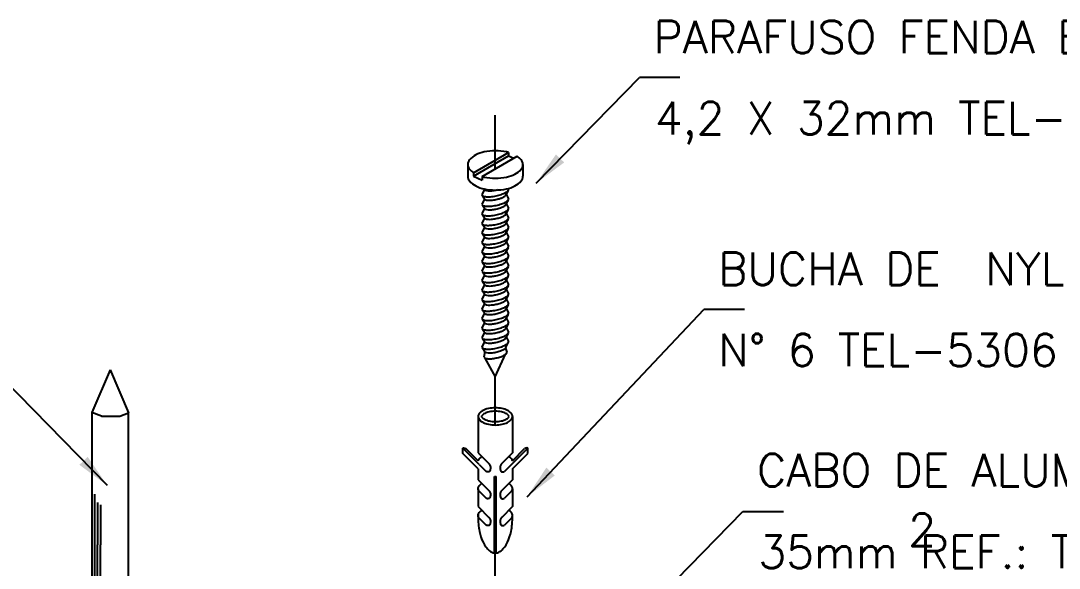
# Model space of a CAD drawing. Header units: millimetres. Extents: x -5612.5 to -5597.4, y -4716.9 to -4702.2.
# Drawn here: x -5607.04 to -5600.64, y -4705.59 to -4702.22 of the extents above; entities that cross this region are included whole.
import ezdxf

# ---------------------------------------------------------------- set-up
doc = ezdxf.new("R2010")
doc.units = ezdxf.units.MM
doc.header["$LTSCALE"] = 10
doc.linetypes.add('DASHDOT', pattern=[1, 0.5, -0.25, 0, -0.25])
doc.layers.add('Termotécnica', color=7, linetype='Continuous')
doc.styles.add('r80', font='romans.shx')

msp = doc.modelspace()

# ---------------------------------------------------------------- linework, layer by layer
at = {"layer": 'Termotécnica', "color": 2}
for p, q in [((-5603.8637, -4703.2244), (-5603.2278, -4702.5738)), ((-5602.9778, -4702.5738), (-5603.2278, -4702.5738)), ((-5604.2502, -4703.1601), (-5604.0333, -4703.0349)), ((-5604.2502, -4703.181), (-5604.0333, -4703.0558)), ((-5604.1971, -4703.1838), (-5603.9802, -4703.0585)), ((-5604.0333, -4703.0349), (-5604.0333, -4703.0558)), ((-5604.0333, -4703.0558), (-5604.0007, -4703.0704)), ((-5604.2845, -4703.1093), (-5604.2845, -4703.1815)), ((-5603.9458, -4703.1093), (-5603.9458, -4703.1815)), ((-5604.2502, -4703.1601), (-5604.2502, -4703.181)), ((-5604.2502, -4703.181), (-5604.1971, -4703.2047)), ((-5604.1971, -4703.1838), (-5604.1971, -4703.2047)), ((-5604.1829, -4703.2611), (-5604.1979, -4703.2959)), ((-5604.0362, -4703.2695), (-5604.0481, -4703.2912)), ((-5604.1829, -4703.3198), (-5604.1979, -4703.3545)), ((-5604.1941, -4703.3013), (-5604.1829, -4703.3198)), ((-5604.0481, -4703.2912), (-5604.0333, -4703.3196)), ((-5604.0362, -4703.3281), (-5604.0481, -4703.3498)), ((-5604.1829, -4703.3784), (-5604.1979, -4703.4132)), ((-5604.1941, -4703.36), (-5604.1829, -4703.3784)), ((-5604.0481, -4703.3498), (-5604.0333, -4703.3782)), ((-5604.0362, -4703.3868), (-5604.0481, -4703.4084)), ((-5604.1829, -4703.437), (-5604.1979, -4703.4718)), ((-5604.1941, -4703.4186), (-5604.1829, -4703.437)), ((-5604.0481, -4703.4084), (-5604.0333, -4703.4369)), ((-5604.0362, -4703.4454), (-5604.0481, -4703.4671)), ((-5604.1829, -4703.4957), (-5604.1979, -4703.5304)), ((-5604.1941, -4703.4773), (-5604.1829, -4703.4957)), ((-5604.0481, -4703.4671), (-5604.0333, -4703.4955)), ((-5604.0362, -4703.504), (-5604.0481, -4703.5257)), ((-5604.0481, -4703.5257), (-5604.0333, -4703.5541)), ((-5604.1829, -4703.5543), (-5604.1979, -4703.5891)), ((-5604.1941, -4703.5359), (-5604.1829, -4703.5543)), ((-5604.0362, -4703.5627), (-5604.0481, -4703.5843)), ((-5604.0481, -4703.5843), (-5604.0333, -4703.6128)), ((-5604.1829, -4703.613), (-5604.1979, -4703.6477)), ((-5604.1941, -4703.5945), (-5604.1829, -4703.613)), ((-5604.1941, -4703.6532), (-5604.1829, -4703.6716)), ((-5604.0362, -4703.6213), (-5604.0481, -4703.643)), ((-5604.0481, -4703.643), (-5604.0333, -4703.6714)), ((-5604.1829, -4703.6716), (-5604.1979, -4703.7064)), ((-5604.1941, -4703.7118), (-5604.1829, -4703.7302)), ((-5604.0362, -4703.6799), (-5604.0481, -4703.7016)), ((-5604.0481, -4703.7016), (-5604.0333, -4703.7301)), ((-5604.1829, -4703.7302), (-5604.1979, -4703.765)), ((-5604.1941, -4703.7704), (-5604.1829, -4703.7889)), ((-5604.0362, -4703.7386), (-5604.0481, -4703.7603)), ((-5604.0481, -4703.7603), (-5604.0333, -4703.7887)), ((-5604.1829, -4703.7889), (-5604.1979, -4703.8236)), ((-5604.1829, -4703.8475), (-5604.1979, -4703.8823)), ((-5604.1941, -4703.8291), (-5604.1829, -4703.8475)), ((-5604.0362, -4703.7972), (-5604.0481, -4703.8189)), ((-5604.0481, -4703.8189), (-5604.0333, -4703.8473)), ((-5604.1829, -4703.9061), (-5604.1979, -4703.9409)), ((-5604.1941, -4703.8877), (-5604.1829, -4703.9061)), ((-5604.0362, -4703.8559), (-5604.0481, -4703.8775)), ((-5604.0481, -4703.8775), (-5604.0333, -4703.906)), ((-5604.1829, -4703.9648), (-5604.1979, -4703.9995)), ((-5604.1941, -4703.9464), (-5604.1829, -4703.9648)), ((-5604.0362, -4703.9145), (-5604.0481, -4703.9362)), ((-5604.0481, -4703.9362), (-5604.0333, -4703.9646)), ((-5604.0362, -4703.9731), (-5604.0481, -4703.9948)), ((-5604.1829, -4704.0234), (-5604.1979, -4704.0582)), ((-5604.1941, -4704.005), (-5604.1829, -4704.0234)), ((-5604.0481, -4703.9948), (-5604.0333, -4704.0232)), ((-5604.0362, -4704.0318), (-5604.0481, -4704.0534)), ((-5603.9196, -4705.1549), (-5602.8302, -4704.0018)), ((-5602.5802, -4704.0018), (-5602.8302, -4704.0018)), ((-5604.1829, -4704.082), (-5604.1979, -4704.1168)), ((-5604.1941, -4704.0636), (-5604.1829, -4704.082)), ((-5604.0481, -4704.0534), (-5604.0333, -4704.0819)), ((-5604.0362, -4704.0904), (-5604.0481, -4704.1121)), ((-5604.1829, -4704.1407), (-5604.1979, -4704.1755)), ((-5604.1941, -4704.1223), (-5604.1829, -4704.1407)), ((-5604.0481, -4704.1121), (-5604.0333, -4704.1405)), ((-5604.0362, -4704.149), (-5604.0481, -4704.1707)), ((-5604.1829, -4704.1993), (-5604.1979, -4704.2341)), ((-5604.1941, -4704.1809), (-5604.1829, -4704.1993)), ((-5604.0481, -4704.1707), (-5604.0333, -4704.1991)), ((-5604.0481, -4704.2309), (-5604.0383, -4704.2098)), ((-5604.195, -4704.2389), (-5604.1829, -4704.2595)), ((-5604.1806, -4704.2635), (-5604.1852, -4704.2952)), ((-5604.1155, -4704.4166), (-5604.0527, -4704.2779)), ((-5604.0523, -4704.2397), (-5604.0445, -4704.2653)), ((-5604.1803, -4704.3008), (-5604.1155, -4704.4166)), ((-5606.4872, -4704.3739), (-5606.6005, -4704.637)), ((-5606.4872, -4704.3739), (-5606.3749, -4704.6381)), ((-5606.5045, -4705.0863), (-5607.1404, -4704.4358)), ((-5606.6005, -4704.637), (-5606.6, -4706.0405)), ((-5606.5403, -4704.6586), (-5606.6004, -4704.6367)), ((-5606.6, -4704.6368), (-5606.6, -4704.6357)), ((-5606.5403, -4704.6586), (-5606.4276, -4704.6586)), ((-5606.4276, -4704.6586), (-5606.3749, -4704.6381)), ((-5606.3749, -4706.0379), (-5606.3749, -4704.6381)), ((-5604.2214, -4704.6603), (-5604.2214, -4704.8837)), ((-5604.0097, -4704.6603), (-5604.0097, -4704.8837)), ((-5604.3155, -4704.8894), (-5604.3155, -4704.8561)), ((-5604.2157, -4704.9559), (-5604.3155, -4704.8561)), ((-5604.2208, -4704.9342), (-5604.2965, -4704.8585)), ((-5604.0154, -4704.9559), (-5603.9156, -4704.8561)), ((-5604.0103, -4704.9342), (-5603.9346, -4704.8585)), ((-5603.9156, -4704.8894), (-5603.9156, -4704.8561)), ((-5604.2214, -4704.9835), (-5604.3155, -4704.8894)), ((-5604.2214, -4704.8837), (-5604.1549, -4704.9503)), ((-5604.0097, -4704.8837), (-5604.0762, -4704.9503)), ((-5604.0097, -4704.9835), (-5603.9156, -4704.8894)), ((-5604.2214, -4704.9835), (-5604.2214, -4705.05)), ((-5604.2157, -4704.9559), (-5604.1724, -4704.9992)), ((-5604.0154, -4704.9559), (-5604.0587, -4704.9992)), ((-5604.0097, -4704.9835), (-5604.0097, -4705.05)), ((-5604.2214, -4705.05), (-5604.1529, -4705.1185)), ((-5604.1214, -4705.5008), (-5604.1214, -4705.0299)), ((-5604.1214, -4705.0299), (-5604.1097, -4705.0299)), ((-5604.1097, -4705.5008), (-5604.1097, -4705.0299)), ((-5604.0097, -4705.05), (-5604.0782, -4705.1185)), ((-5604.2214, -4705.1052), (-5604.2214, -4705.2153)), ((-5604.2157, -4705.1212), (-5604.1724, -4705.1645)), ((-5604.0154, -4705.1212), (-5604.0587, -4705.1645)), ((-5604.0097, -4705.1052), (-5604.0097, -4705.2153)), ((-5604.2214, -4705.2153), (-5604.1529, -4705.2838)), ((-5604.0097, -4705.2153), (-5604.0782, -4705.2838)), ((-5603.2261, -4705.8952), (-5602.5902, -4705.2447)), ((-5602.5902, -4705.2447), (-5602.3402, -4705.2447)), ((-5604.2157, -4705.2864), (-5604.1724, -4705.3297)), ((-5604.0154, -4705.2864), (-5604.0587, -4705.3297))]:
    msp.add_line(p, q, dxfattribs=at)
at = {"layer": 'Termotécnica', "color": 1, "linetype": 'DASHDOT'}
for p, q in [((-5604.1155, -4703.1367), (-5604.1155, -4702.8049)), ((-5604.1155, -4704.7137), (-5604.1155, -4704.4166)), ((-5604.1155, -4706.0759), (-5604.1155, -4705.5008))]:
    msp.add_line(p, q, dxfattribs=at)
at = {"layer": 'Termotécnica', "color": 1}
for p, q in [((-5606.5827, -4705.4497), (-5606.5827, -4705.1391)), ((-5606.565, -4705.1896), (-5606.565, -4705.4507)), ((-5606.5476, -4705.2045), (-5606.5476, -4705.4507)), ((-5606.5827, -4705.7603), (-5606.5827, -4705.4497)), ((-5606.565, -4705.6957), (-5606.565, -4705.4507)), ((-5606.5476, -4705.6849), (-5606.5476, -4705.4507))]:
    msp.add_line(p, q, dxfattribs=at)
at = {"layer": 'Termotécnica', "color": 2}
for points in [[(-5604.0333, -4703.0349, 0.016409), (-5604.0467, -4703.0317, 0.051099), (-5604.1152, -4703.0247, 0.051099), (-5604.1837, -4703.0317, 0.064948), (-5604.2349, -4703.0495, 0.104203), (-5604.2742, -4703.0807, 0.174705), (-5604.2845, -4703.1093, 0.174705), (-5604.2742, -4703.138, 0.06738), (-5604.2502, -4703.1601, 0.064948)], [(-5603.9458, -4703.1093, 0.174705), (-5603.9562, -4703.0807, 0.06738), (-5603.9802, -4703.0585, 0.064948)], [(-5604.1971, -4703.1838, 0.016409), (-5604.1837, -4703.187, 0.051099), (-5604.1152, -4703.194, 0.051099), (-5604.0467, -4703.187, 0.064948), (-5603.9954, -4703.1692, 0.104203), (-5603.9562, -4703.138, 0.174705), (-5603.9458, -4703.1093, 0.174705)], [(-5604.2845, -4703.1815, 0.174705), (-5604.2742, -4703.2102, 0.104203), (-5604.2349, -4703.2414, 0.064948), (-5604.1837, -4703.2592, 0.051099), (-5604.1152, -4703.2662, 0.051099), (-5604.0467, -4703.2592, 0.064948), (-5603.9954, -4703.2414, 0.104203), (-5603.9562, -4703.2102, 0.174705), (-5603.9458, -4703.1815, 0.174705)], [(-5604.2208, -4704.9342, -0.122515), (-5604.2149, -4704.922, -0.074458), (-5604.1981, -4704.907, -0.064948)], [(-5604.0103, -4704.9342, 0.122515), (-5604.0162, -4704.922, 0.074458), (-5604.0329, -4704.907, 0.064948)], [(-5604.2214, -4705.1052, -0.174705), (-5604.2149, -4705.0872, -0.074458), (-5604.1981, -4705.0722, -0.064948)], [(-5604.2149, -4705.1231, -0.174705), (-5604.2214, -4705.1052, -0.174705)], [(-5604.2157, -4705.1212, -0.021127), (-5604.2172, -4705.1198, -0.170198)], [(-5604.0097, -4705.1052, 0.174705), (-5604.0162, -4705.0872, 0.074458), (-5604.0329, -4705.0722, 0.064948)], [(-5604.0162, -4705.1231, 0.174705), (-5604.0097, -4705.1052, 0.174705)], [(-5604.0154, -4705.1212, 0.021127), (-5604.0138, -4705.1198, 0.170198)], [(-5604.2214, -4705.2704, -0.174705), (-5604.2149, -4705.2525, -0.074458), (-5604.1981, -4705.2375, -0.064948)], [(-5604.0097, -4705.2704, 0.174705), (-5604.0162, -4705.2525, 0.074458), (-5604.0329, -4705.2375, 0.064948)], [(-5604.2213, -4705.2672, 0.005298), (-5604.2214, -4705.2772, 0.048405), (-5604.2126, -4705.368, 0.062165), (-5604.1904, -4705.4355, 0.102796), (-5604.151, -4705.4878, 0.153617), (-5604.1214, -4705.5008, 0.181773)], [(-5604.2172, -4705.2851, -0.138405), (-5604.2214, -4705.2704, -0.174705)], [(-5604.2157, -4705.2864, -0.021127), (-5604.2172, -4705.2851, -0.170198)], [(-5604.1097, -4705.5008, 0.153617), (-5604.0801, -4705.4878, 0.102796), (-5604.0406, -4705.4355, 0.062165), (-5604.0184, -4705.368, 0.048405), (-5604.0096, -4705.2772, 0.005298), (-5604.0097, -4705.2672, 0.062165)], [(-5604.0162, -4705.2883, 0.174705), (-5604.0097, -4705.2704, 0.174705)], [(-5604.0154, -4705.2864, 0.021127), (-5604.0138, -4705.2851, 0.170198)]]:
    msp.add_lwpolyline(points, format="xyb", dxfattribs=at)
at = {"layer": 'Termotécnica', "color": 1}
for points in [[(-5604.1979, -4703.2959, 0.24548), (-5604.1927, -4703.3022, 0.082009), (-5604.1702, -4703.3075, 0.04047), (-5604.1448, -4703.3073, 0.029714), (-5604.1106, -4703.3021, 0.029714), (-5604.0772, -4703.2929, 0.04047), (-5604.0539, -4703.2828, 0.082009), (-5604.0355, -4703.2688, 0.24548), (-5604.0333, -4703.261, 0.24548)], [(-5604.1829, -4703.2611, 0.24548), (-5604.1786, -4703.2663, 0.082009), (-5604.1602, -4703.2707, 0.04047), (-5604.1394, -4703.2705, 0.029714), (-5604.1114, -4703.2662, 0.013189), (-5604.0991, -4703.2633, 0.04047)], [(-5604.1979, -4703.3545, 0.24548), (-5604.1927, -4703.3608, 0.082009), (-5604.1702, -4703.3662, 0.04047), (-5604.1448, -4703.3659, 0.029714), (-5604.1106, -4703.3608, 0.029714), (-5604.0772, -4703.3516, 0.04047), (-5604.0539, -4703.3415, 0.082009), (-5604.0355, -4703.3274, 0.24548), (-5604.0333, -4703.3196, 0.24548)], [(-5604.1829, -4703.3198, 0.24548), (-5604.1786, -4703.3249, 0.082009), (-5604.1602, -4703.3293, 0.04047), (-5604.1394, -4703.3291, 0.029714), (-5604.1114, -4703.3249, 0.029714), (-5604.0841, -4703.3174, 0.04047), (-5604.065, -4703.3091, 0.082009), (-5604.0499, -4703.2976, 0.24548), (-5604.0481, -4703.2912, 0.24548)], [(-5604.1979, -4703.4132, 0.24548), (-5604.1927, -4703.4194, 0.082009), (-5604.1702, -4703.4248, 0.04047), (-5604.1448, -4703.4246, 0.029714), (-5604.1106, -4703.4194, 0.029714), (-5604.0772, -4703.4102, 0.04047), (-5604.0539, -4703.4001, 0.082009), (-5604.0355, -4703.3861, 0.24548), (-5604.0333, -4703.3782, 0.24548)], [(-5604.1829, -4703.3784, 0.24548), (-5604.1786, -4703.3835, 0.082009), (-5604.1602, -4703.3879, 0.04047), (-5604.1394, -4703.3877, 0.029714), (-5604.1114, -4703.3835, 0.029714), (-5604.0841, -4703.376, 0.04047), (-5604.065, -4703.3677, 0.082009), (-5604.0499, -4703.3562, 0.24548), (-5604.0481, -4703.3498, 0.24548)], [(-5604.1979, -4703.4718, 0.24548), (-5604.1927, -4703.4781, 0.082009), (-5604.1702, -4703.4835, 0.04047), (-5604.1448, -4703.4832, 0.029714), (-5604.1106, -4703.478, 0.029714), (-5604.0772, -4703.4689, 0.04047), (-5604.0539, -4703.4587, 0.082009), (-5604.0355, -4703.4447, 0.24548), (-5604.0333, -4703.4369, 0.24548)], [(-5604.1829, -4703.437, 0.24548), (-5604.1786, -4703.4422, 0.082009), (-5604.1602, -4703.4466, 0.04047), (-5604.1394, -4703.4464, 0.029714), (-5604.1114, -4703.4422, 0.029714), (-5604.0841, -4703.4346, 0.04047), (-5604.065, -4703.4263, 0.082009), (-5604.0499, -4703.4148, 0.24548), (-5604.0481, -4703.4084, 0.24548)], [(-5604.1979, -4703.5304, 0.24548), (-5604.1927, -4703.5367, 0.082009), (-5604.1702, -4703.5421, 0.04047), (-5604.1448, -4703.5418, 0.029714), (-5604.1106, -4703.5367, 0.029714), (-5604.0772, -4703.5275, 0.04047), (-5604.0539, -4703.5174, 0.082009), (-5604.0355, -4703.5033, 0.24548), (-5604.0333, -4703.4955, 0.24548)], [(-5604.1829, -4703.4957, 0.24548), (-5604.1786, -4703.5008, 0.082009), (-5604.1602, -4703.5052, 0.04047), (-5604.1394, -4703.505, 0.029714), (-5604.1114, -4703.5008, 0.029714), (-5604.0841, -4703.4933, 0.04047), (-5604.065, -4703.485, 0.082009), (-5604.0499, -4703.4735, 0.24548), (-5604.0481, -4703.4671, 0.24548)], [(-5604.1829, -4703.5543, 0.24548), (-5604.1786, -4703.5594, 0.082009), (-5604.1602, -4703.5639, 0.04047), (-5604.1394, -4703.5637, 0.029714), (-5604.1114, -4703.5594, 0.029714), (-5604.0841, -4703.5519, 0.04047), (-5604.065, -4703.5436, 0.082009), (-5604.0499, -4703.5321, 0.24548), (-5604.0481, -4703.5257, 0.24548)], [(-5604.1979, -4703.5891, 0.24548), (-5604.1927, -4703.5953, 0.082009), (-5604.1702, -4703.6007, 0.04047), (-5604.1448, -4703.6005, 0.029714), (-5604.1106, -4703.5953, 0.029714), (-5604.0772, -4703.5861, 0.04047), (-5604.0539, -4703.576, 0.082009), (-5604.0355, -4703.562, 0.24548), (-5604.0333, -4703.5541, 0.24548)], [(-5604.1829, -4703.613, 0.24548), (-5604.1786, -4703.6181, 0.082009), (-5604.1602, -4703.6225, 0.04047), (-5604.1394, -4703.6223, 0.029714), (-5604.1114, -4703.6181, 0.029714), (-5604.0841, -4703.6105, 0.04047), (-5604.065, -4703.6023, 0.082009), (-5604.0499, -4703.5908, 0.24548), (-5604.0481, -4703.5843, 0.24548)], [(-5604.1979, -4703.6477, 0.24548), (-5604.1927, -4703.654, 0.082009), (-5604.1702, -4703.6594, 0.04047), (-5604.1448, -4703.6591, 0.029714), (-5604.1106, -4703.654, 0.029714), (-5604.0772, -4703.6448, 0.04047), (-5604.0539, -4703.6347, 0.082009), (-5604.0355, -4703.6206, 0.24548), (-5604.0333, -4703.6128, 0.24548)], [(-5604.1829, -4703.6716, 0.24548), (-5604.1786, -4703.6767, 0.082009), (-5604.1602, -4703.6811, 0.04047), (-5604.1394, -4703.6809, 0.029714), (-5604.1114, -4703.6767, 0.029714), (-5604.0841, -4703.6692, 0.04047), (-5604.065, -4703.6609, 0.082009), (-5604.0499, -4703.6494, 0.24548), (-5604.0481, -4703.643, 0.24548)], [(-5604.1979, -4703.7064, 0.24548), (-5604.1927, -4703.7126, 0.082009), (-5604.1702, -4703.718, 0.04047), (-5604.1448, -4703.7178, 0.029714), (-5604.1106, -4703.7126, 0.029714), (-5604.0772, -4703.7034, 0.04047), (-5604.0539, -4703.6933, 0.082009), (-5604.0355, -4703.6792, 0.24548), (-5604.0333, -4703.6714, 0.24548)], [(-5604.1829, -4703.7302, 0.24548), (-5604.1786, -4703.7354, 0.082009), (-5604.1602, -4703.7398, 0.04047), (-5604.1394, -4703.7396, 0.029714), (-5604.1114, -4703.7353, 0.029714), (-5604.0841, -4703.7278, 0.04047), (-5604.065, -4703.7195, 0.082009), (-5604.0499, -4703.708, 0.24548), (-5604.0481, -4703.7016, 0.24548)], [(-5604.1979, -4703.765, 0.24548), (-5604.1927, -4703.7713, 0.082009), (-5604.1702, -4703.7766, 0.04047), (-5604.1448, -4703.7764, 0.029714), (-5604.1106, -4703.7712, 0.029714), (-5604.0772, -4703.762, 0.04047), (-5604.0539, -4703.7519, 0.082009), (-5604.0355, -4703.7379, 0.24548), (-5604.0333, -4703.7301, 0.24548)], [(-5604.1829, -4703.7889, 0.24548), (-5604.1786, -4703.794, 0.082009), (-5604.1602, -4703.7984, 0.04047), (-5604.1394, -4703.7982, 0.029714), (-5604.1114, -4703.794, 0.029714), (-5604.0841, -4703.7865, 0.04047), (-5604.065, -4703.7782, 0.082009), (-5604.0499, -4703.7667, 0.24548), (-5604.0481, -4703.7603, 0.24548)], [(-5604.1979, -4703.8236, 0.24548), (-5604.1927, -4703.8299, 0.082009), (-5604.1702, -4703.8353, 0.04047), (-5604.1448, -4703.835, 0.029714), (-5604.1106, -4703.8299, 0.029714), (-5604.0772, -4703.8207, 0.04047), (-5604.0539, -4703.8106, 0.082009), (-5604.0355, -4703.7965, 0.24548), (-5604.0333, -4703.7887, 0.24548)], [(-5604.1979, -4703.8823, 0.24548), (-5604.1927, -4703.8885, 0.082009), (-5604.1702, -4703.8939, 0.04047), (-5604.1448, -4703.8937, 0.029714), (-5604.1106, -4703.8885, 0.029714), (-5604.0772, -4703.8793, 0.04047), (-5604.0539, -4703.8692, 0.082009), (-5604.0355, -4703.8552, 0.24548), (-5604.0333, -4703.8473, 0.24548)], [(-5604.1829, -4703.8475, 0.24548), (-5604.1786, -4703.8526, 0.082009), (-5604.1602, -4703.857, 0.04047), (-5604.1394, -4703.8568, 0.029714), (-5604.1114, -4703.8526, 0.029714), (-5604.0841, -4703.8451, 0.04047), (-5604.065, -4703.8368, 0.082009), (-5604.0499, -4703.8253, 0.24548), (-5604.0481, -4703.8189, 0.24548)], [(-5604.1979, -4703.9409, 0.24548), (-5604.1927, -4703.9472, 0.082009), (-5604.1702, -4703.9526, 0.04047), (-5604.1448, -4703.9523, 0.029714), (-5604.1106, -4703.9471, 0.029714), (-5604.0772, -4703.938, 0.04047), (-5604.0539, -4703.9278, 0.082009), (-5604.0355, -4703.9138, 0.24548), (-5604.0333, -4703.906, 0.24548)], [(-5604.1829, -4703.9061, 0.24548), (-5604.1786, -4703.9113, 0.082009), (-5604.1602, -4703.9157, 0.04047), (-5604.1394, -4703.9155, 0.029714), (-5604.1114, -4703.9112, 0.029714), (-5604.0841, -4703.9037, 0.04047), (-5604.065, -4703.8954, 0.082009), (-5604.0499, -4703.8839, 0.24548), (-5604.0481, -4703.8775, 0.24548)], [(-5604.1979, -4703.9995, 0.24548), (-5604.1927, -4704.0058, 0.082009), (-5604.1702, -4704.0112, 0.04047), (-5604.1448, -4704.0109, 0.029714), (-5604.1106, -4704.0058, 0.029714), (-5604.0772, -4703.9966, 0.04047), (-5604.0539, -4703.9865, 0.082009), (-5604.0355, -4703.9724, 0.24548), (-5604.0333, -4703.9646, 0.24548)], [(-5604.1829, -4703.9648, 0.24548), (-5604.1786, -4703.9699, 0.082009), (-5604.1602, -4703.9743, 0.04047), (-5604.1394, -4703.9741, 0.029714), (-5604.1114, -4703.9699, 0.029714), (-5604.0841, -4703.9624, 0.04047), (-5604.065, -4703.9541, 0.082009), (-5604.0499, -4703.9426, 0.24548), (-5604.0481, -4703.9362, 0.24548)], [(-5604.1979, -4704.0582, 0.24548), (-5604.1927, -4704.0644, 0.082009), (-5604.1702, -4704.0698, 0.04047), (-5604.1448, -4704.0696, 0.029714), (-5604.1106, -4704.0644, 0.029714), (-5604.0772, -4704.0552, 0.04047), (-5604.0539, -4704.0451, 0.082009), (-5604.0355, -4704.0311, 0.24548), (-5604.0333, -4704.0232, 0.24548)], [(-5604.1829, -4704.0234, 0.24548), (-5604.1786, -4704.0285, 0.082009), (-5604.1602, -4704.033, 0.04047), (-5604.1394, -4704.0328, 0.029714), (-5604.1114, -4704.0285, 0.029714), (-5604.0841, -4704.021, 0.04047), (-5604.065, -4704.0127, 0.082009), (-5604.0499, -4704.0012, 0.24548), (-5604.0481, -4703.9948, 0.24548)], [(-5604.1979, -4704.1168, 0.24548), (-5604.1927, -4704.1231, 0.082009), (-5604.1702, -4704.1285, 0.04047), (-5604.1448, -4704.1282, 0.029714), (-5604.1106, -4704.1231, 0.029714), (-5604.0772, -4704.1139, 0.04047), (-5604.0539, -4704.1038, 0.082009), (-5604.0355, -4704.0897, 0.24548), (-5604.0333, -4704.0819, 0.24548)], [(-5604.1829, -4704.082, 0.24548), (-5604.1786, -4704.0872, 0.082009), (-5604.1602, -4704.0916, 0.04047), (-5604.1394, -4704.0914, 0.029714), (-5604.1114, -4704.0872, 0.029714), (-5604.0841, -4704.0796, 0.04047), (-5604.065, -4704.0714, 0.082009), (-5604.0499, -4704.0598, 0.24548), (-5604.0481, -4704.0534, 0.24548)], [(-5604.1979, -4704.1755, 0.24548), (-5604.1927, -4704.1817, 0.082009), (-5604.1702, -4704.1871, 0.04047), (-5604.1448, -4704.1869, 0.029714), (-5604.1106, -4704.1817, 0.029714), (-5604.0772, -4704.1725, 0.04047), (-5604.0539, -4704.1624, 0.082009), (-5604.0355, -4704.1483, 0.24548), (-5604.0333, -4704.1405, 0.24548)], [(-5604.1829, -4704.1407, 0.24548), (-5604.1786, -4704.1458, 0.082009), (-5604.1602, -4704.1502, 0.04047), (-5604.1394, -4704.15, 0.029714), (-5604.1114, -4704.1458, 0.029714), (-5604.0841, -4704.1383, 0.04047), (-5604.065, -4704.13, 0.082009), (-5604.0499, -4704.1185, 0.24548), (-5604.0481, -4704.1121, 0.24548)], [(-5604.1979, -4704.2341, 0.24548), (-5604.1927, -4704.2404, 0.082009), (-5604.1702, -4704.2457, 0.04047), (-5604.1448, -4704.2455, 0.029714), (-5604.1106, -4704.2403, 0.029714), (-5604.0772, -4704.2311, 0.04047), (-5604.0539, -4704.221, 0.082009), (-5604.0355, -4704.207, 0.24548), (-5604.0333, -4704.1991, 0.24548)], [(-5604.1829, -4704.1993, 0.24548), (-5604.1786, -4704.2045, 0.082009), (-5604.1602, -4704.2089, 0.04047), (-5604.1394, -4704.2087, 0.029714), (-5604.1114, -4704.2044, 0.029714), (-5604.0841, -4704.1969, 0.04047), (-5604.065, -4704.1886, 0.082009), (-5604.0499, -4704.1771, 0.24548), (-5604.0481, -4704.1707, 0.24548)], [(-5604.1829, -4704.2595, 0.24548), (-5604.1786, -4704.2647, 0.082009), (-5604.1602, -4704.2691, 0.04047), (-5604.1394, -4704.2689, 0.029714), (-5604.1114, -4704.2646, 0.029714), (-5604.0841, -4704.2571, 0.04047), (-5604.065, -4704.2488, 0.082009), (-5604.0499, -4704.2373, 0.24548), (-5604.0481, -4704.2309, 0.24548)], [(-5604.1852, -4704.2952, 0.24548), (-5604.1808, -4704.3006, 0.082009), (-5604.1616, -4704.3052, 0.04047), (-5604.1398, -4704.3049, 0.029714), (-5604.1105, -4704.3005, 0.029714), (-5604.082, -4704.2927, 0.04047), (-5604.062, -4704.284, 0.082009), (-5604.0463, -4704.272, 0.24548), (-5604.0445, -4704.2653, 0.24548)]]:
    msp.add_lwpolyline(points, format="xyb", dxfattribs=at)
at = {"layer": 'Termotécnica', "color": 2}
for points in [[(-5604.0097, -4704.6603, 0.174705), (-5604.0162, -4704.6424, 0.104203), (-5604.0407, -4704.6229, 0.064948), (-5604.0727, -4704.6118, 0.051099), (-5604.1155, -4704.6074, 0.051099), (-5604.1583, -4704.6118, 0.064948), (-5604.1904, -4704.6229, 0.104203), (-5604.2149, -4704.6424, 0.174705), (-5604.2214, -4704.6603, 0.174705), (-5604.2149, -4704.6782, 0.104203), (-5604.1904, -4704.6977, 0.064948), (-5604.1583, -4704.7088, 0.051099), (-5604.1155, -4704.7132, 0.051099), (-5604.0727, -4704.7088, 0.064948), (-5604.0407, -4704.6977, 0.104203), (-5604.0162, -4704.6782, 0.174705)], [(-5604.0309, -4704.6603, 0.174705), (-5604.0325, -4704.6559, 0.104203), (-5604.0502, -4704.6418, 0.064948), (-5604.077, -4704.6325, 0.051099), (-5604.1155, -4704.6286, 0.051099), (-5604.154, -4704.6325, 0.064948), (-5604.1809, -4704.6418, 0.104203), (-5604.1986, -4704.6559, 0.174705), (-5604.2002, -4704.6603, 0.174705), (-5604.1986, -4704.6647, 0.104203), (-5604.1809, -4704.6788, 0.064948), (-5604.154, -4704.6881, 0.051099), (-5604.1155, -4704.6921, 0.051099), (-5604.077, -4704.6881, 0.064948), (-5604.0502, -4704.6788, 0.104203), (-5604.0325, -4704.6647, 0.174705)]]:
    msp.add_lwpolyline(points, format="xyb", close=True, dxfattribs=at)
for points in [[(-5604.3155, -4704.8561), (-5604.3107, -4704.8542), (-5604.3035, -4704.8551), (-5604.2965, -4704.8585)], [(-5603.9156, -4704.8561), (-5603.9204, -4704.8542), (-5603.9276, -4704.8551), (-5603.9346, -4704.8585)], [(-5604.1549, -4704.9503), (-5604.1535, -4704.9524), (-5604.1523, -4704.9543), (-5604.1512, -4704.956), (-5604.1503, -4704.9576), (-5604.1496, -4704.959), (-5604.1489, -4704.9603), (-5604.1484, -4704.9615), (-5604.1479, -4704.9625), (-5604.1475, -4704.9635), (-5604.1472, -4704.9644), (-5604.1469, -4704.9653), (-5604.1466, -4704.9661), (-5604.1464, -4704.9669), (-5604.1462, -4704.9677), (-5604.146, -4704.9685), (-5604.1458, -4704.9693), (-5604.1457, -4704.9701), (-5604.1456, -4704.971), (-5604.1455, -4704.9719), (-5604.1454, -4704.9728), (-5604.1453, -4704.9737), (-5604.1452, -4704.9747), (-5604.1452, -4704.9757), (-5604.1452, -4704.9767), (-5604.1453, -4704.9777), (-5604.1453, -4704.9787), (-5604.1454, -4704.9797), (-5604.1455, -4704.9807), (-5604.1457, -4704.9817), (-5604.1458, -4704.9827), (-5604.146, -4704.9837), (-5604.1461, -4704.9847), (-5604.1462, -4704.9857), (-5604.1464, -4704.9866), (-5604.1466, -4704.9875), (-5604.1467, -4704.9884), (-5604.1469, -4704.9893), (-5604.1471, -4704.9902), (-5604.1473, -4704.991), (-5604.1476, -4704.9919), (-5604.1478, -4704.9927), (-5604.1481, -4704.9935), (-5604.1484, -4704.9942), (-5604.1487, -4704.995), (-5604.1491, -4704.9957), (-5604.1495, -4704.9963), (-5604.1499, -4704.9969), (-5604.1503, -4704.9975), (-5604.1507, -4704.998), (-5604.1512, -4704.9985), (-5604.1516, -4704.9989), (-5604.1521, -4704.9993), (-5604.1526, -4704.9997), (-5604.1531, -4705), (-5604.1536, -4705.0002), (-5604.1541, -4705.0005), (-5604.1547, -4705.0007), (-5604.1552, -4705.0009), (-5604.1558, -4705.001), (-5604.1564, -4705.0012), (-5604.1571, -4705.0013), (-5604.1578, -4705.0014), (-5604.1586, -4705.0015), (-5604.1595, -4705.0016), (-5604.1605, -4705.0017), (-5604.1616, -4705.0017), (-5604.1629, -4705.0017), (-5604.1644, -4705.0015), (-5604.166, -4705.0013), (-5604.1679, -4705.0008), (-5604.17, -4705.0001), (-5604.1724, -4704.9992)], [(-5604.0762, -4704.9503), (-5604.0776, -4704.9524), (-5604.0788, -4704.9543), (-5604.0799, -4704.956), (-5604.0807, -4704.9576), (-5604.0815, -4704.959), (-5604.0821, -4704.9603), (-5604.0827, -4704.9615), (-5604.0831, -4704.9625), (-5604.0836, -4704.9635), (-5604.0839, -4704.9644), (-5604.0842, -4704.9653), (-5604.0845, -4704.9661), (-5604.0847, -4704.9669), (-5604.0849, -4704.9677), (-5604.0851, -4704.9685), (-5604.0852, -4704.9693), (-5604.0854, -4704.9701), (-5604.0855, -4704.971), (-5604.0856, -4704.9719), (-5604.0857, -4704.9728), (-5604.0858, -4704.9737), (-5604.0858, -4704.9747), (-5604.0858, -4704.9757), (-5604.0858, -4704.9767), (-5604.0858, -4704.9777), (-5604.0857, -4704.9787), (-5604.0856, -4704.9797), (-5604.0855, -4704.9807), (-5604.0854, -4704.9817), (-5604.0853, -4704.9827), (-5604.0851, -4704.9837), (-5604.085, -4704.9847), (-5604.0848, -4704.9857), (-5604.0847, -4704.9866), (-5604.0845, -4704.9875), (-5604.0843, -4704.9884), (-5604.0842, -4704.9893), (-5604.084, -4704.9902), (-5604.0837, -4704.991), (-5604.0835, -4704.9919), (-5604.0833, -4704.9927), (-5604.083, -4704.9935), (-5604.0827, -4704.9942), (-5604.0823, -4704.995), (-5604.082, -4704.9957), (-5604.0816, -4704.9963), (-5604.0812, -4704.9969), (-5604.0808, -4704.9975), (-5604.0804, -4704.998), (-5604.0799, -4704.9985), (-5604.0794, -4704.9989), (-5604.079, -4704.9993), (-5604.0785, -4704.9997), (-5604.078, -4705), (-5604.0775, -4705.0002), (-5604.0769, -4705.0005), (-5604.0764, -4705.0007), (-5604.0759, -4705.0009), (-5604.0753, -4705.001), (-5604.0747, -4705.0012), (-5604.074, -4705.0013), (-5604.0733, -4705.0014), (-5604.0725, -4705.0015), (-5604.0716, -4705.0016), (-5604.0706, -4705.0017), (-5604.0694, -4705.0017), (-5604.0682, -4705.0017), (-5604.0667, -4705.0015), (-5604.0651, -4705.0013), (-5604.0632, -4705.0008), (-5604.0611, -4705.0001), (-5604.0587, -4704.9992)], [(-5604.1549, -4705.1155), (-5604.1535, -4705.1176), (-5604.1523, -4705.1196), (-5604.1512, -4705.1213), (-5604.1503, -4705.1229), (-5604.1496, -4705.1243), (-5604.1489, -4705.1255), (-5604.1484, -4705.1267), (-5604.1479, -4705.1278), (-5604.1475, -4705.1288), (-5604.1472, -4705.1297), (-5604.1469, -4705.1305), (-5604.1466, -4705.1314), (-5604.1464, -4705.1322), (-5604.1462, -4705.1329), (-5604.146, -4705.1337), (-5604.1458, -4705.1345), (-5604.1457, -4705.1354), (-5604.1456, -4705.1362), (-5604.1455, -4705.1371), (-5604.1454, -4705.138), (-5604.1453, -4705.139), (-5604.1452, -4705.1399), (-5604.1452, -4705.1409), (-5604.1452, -4705.1419), (-5604.1453, -4705.1429), (-5604.1453, -4705.1439), (-5604.1454, -4705.1449), (-5604.1455, -4705.1459), (-5604.1457, -4705.147), (-5604.1458, -4705.148), (-5604.146, -4705.149), (-5604.1461, -4705.1499), (-5604.1462, -4705.1509), (-5604.1464, -4705.1518), (-5604.1466, -4705.1528), (-5604.1467, -4705.1537), (-5604.1469, -4705.1546), (-5604.1471, -4705.1554), (-5604.1473, -4705.1563), (-5604.1476, -4705.1571), (-5604.1478, -4705.1579), (-5604.1481, -4705.1587), (-5604.1484, -4705.1595), (-5604.1487, -4705.1602), (-5604.1491, -4705.1609), (-5604.1495, -4705.1616), (-5604.1499, -4705.1622), (-5604.1503, -4705.1627), (-5604.1507, -4705.1633), (-5604.1512, -4705.1637), (-5604.1516, -4705.1642), (-5604.1521, -4705.1646), (-5604.1526, -4705.1649), (-5604.1531, -4705.1652), (-5604.1536, -4705.1655), (-5604.1541, -4705.1657), (-5604.1547, -4705.1659), (-5604.1552, -4705.1661), (-5604.1558, -4705.1663), (-5604.1564, -4705.1664), (-5604.1571, -4705.1665), (-5604.1578, -4705.1666), (-5604.1586, -4705.1667), (-5604.1595, -4705.1668), (-5604.1605, -4705.1669), (-5604.1616, -4705.1669), (-5604.1629, -4705.1669), (-5604.1644, -4705.1668), (-5604.166, -4705.1665), (-5604.1679, -4705.166), (-5604.17, -4705.1654), (-5604.1724, -4705.1645)], [(-5604.0762, -4705.1155), (-5604.0776, -4705.1176), (-5604.0788, -4705.1196), (-5604.0799, -4705.1213), (-5604.0807, -4705.1229), (-5604.0815, -4705.1243), (-5604.0821, -4705.1255), (-5604.0827, -4705.1267), (-5604.0831, -4705.1278), (-5604.0836, -4705.1288), (-5604.0839, -4705.1297), (-5604.0842, -4705.1305), (-5604.0845, -4705.1314), (-5604.0847, -4705.1322), (-5604.0849, -4705.1329), (-5604.0851, -4705.1337), (-5604.0852, -4705.1345), (-5604.0854, -4705.1354), (-5604.0855, -4705.1362), (-5604.0856, -4705.1371), (-5604.0857, -4705.138), (-5604.0858, -4705.139), (-5604.0858, -4705.1399), (-5604.0858, -4705.1409), (-5604.0858, -4705.1419), (-5604.0858, -4705.1429), (-5604.0857, -4705.1439), (-5604.0856, -4705.1449), (-5604.0855, -4705.1459), (-5604.0854, -4705.147), (-5604.0853, -4705.148), (-5604.0851, -4705.149), (-5604.085, -4705.1499), (-5604.0848, -4705.1509), (-5604.0847, -4705.1518), (-5604.0845, -4705.1528), (-5604.0843, -4705.1537), (-5604.0842, -4705.1546), (-5604.084, -4705.1554), (-5604.0837, -4705.1563), (-5604.0835, -4705.1571), (-5604.0833, -4705.1579), (-5604.083, -4705.1587), (-5604.0827, -4705.1595), (-5604.0823, -4705.1602), (-5604.082, -4705.1609), (-5604.0816, -4705.1616), (-5604.0812, -4705.1622), (-5604.0808, -4705.1627), (-5604.0804, -4705.1633), (-5604.0799, -4705.1637), (-5604.0794, -4705.1642), (-5604.079, -4705.1646), (-5604.0785, -4705.1649), (-5604.078, -4705.1652), (-5604.0775, -4705.1655), (-5604.0769, -4705.1657), (-5604.0764, -4705.1659), (-5604.0759, -4705.1661), (-5604.0753, -4705.1663), (-5604.0747, -4705.1664), (-5604.074, -4705.1665), (-5604.0733, -4705.1666), (-5604.0725, -4705.1667), (-5604.0716, -4705.1668), (-5604.0706, -4705.1669), (-5604.0694, -4705.1669), (-5604.0682, -4705.1669), (-5604.0667, -4705.1668), (-5604.0651, -4705.1665), (-5604.0632, -4705.166), (-5604.0611, -4705.1654), (-5604.0587, -4705.1645)], [(-5604.1549, -4705.2807), (-5604.1535, -4705.2829), (-5604.1523, -4705.2848), (-5604.1512, -4705.2865), (-5604.1503, -4705.2881), (-5604.1496, -4705.2895), (-5604.1489, -4705.2908), (-5604.1484, -4705.2919), (-5604.1479, -4705.293), (-5604.1475, -4705.294), (-5604.1472, -4705.2949), (-5604.1469, -4705.2958), (-5604.1466, -4705.2966), (-5604.1464, -4705.2974), (-5604.1462, -4705.2982), (-5604.146, -4705.299), (-5604.1458, -4705.2998), (-5604.1457, -4705.3006), (-5604.1456, -4705.3015), (-5604.1455, -4705.3024), (-5604.1454, -4705.3033), (-5604.1453, -4705.3042), (-5604.1452, -4705.3052), (-5604.1452, -4705.3062), (-5604.1452, -4705.3071), (-5604.1453, -4705.3081), (-5604.1453, -4705.3092), (-5604.1454, -4705.3102), (-5604.1455, -4705.3112), (-5604.1457, -4705.3122), (-5604.1458, -4705.3132), (-5604.146, -4705.3142), (-5604.1461, -4705.3152), (-5604.1462, -4705.3161), (-5604.1464, -4705.3171), (-5604.1466, -4705.318), (-5604.1467, -4705.3189), (-5604.1469, -4705.3198), (-5604.1471, -4705.3207), (-5604.1473, -4705.3215), (-5604.1476, -4705.3223), (-5604.1478, -4705.3232), (-5604.1481, -4705.3239), (-5604.1484, -4705.3247), (-5604.1487, -4705.3254), (-5604.1491, -4705.3261), (-5604.1495, -4705.3268), (-5604.1499, -4705.3274), (-5604.1503, -4705.328), (-5604.1507, -4705.3285), (-5604.1512, -4705.329), (-5604.1516, -4705.3294), (-5604.1521, -4705.3298), (-5604.1526, -4705.3301), (-5604.1531, -4705.3305), (-5604.1536, -4705.3307), (-5604.1541, -4705.331), (-5604.1547, -4705.3312), (-5604.1552, -4705.3314), (-5604.1558, -4705.3315), (-5604.1564, -4705.3317), (-5604.1571, -4705.3318), (-5604.1578, -4705.3319), (-5604.1586, -4705.332), (-5604.1595, -4705.3321), (-5604.1605, -4705.3321), (-5604.1616, -4705.3322), (-5604.1629, -4705.3322), (-5604.1644, -4705.332), (-5604.166, -4705.3317), (-5604.1679, -4705.3313), (-5604.17, -4705.3306), (-5604.1724, -4705.3297)], [(-5604.0762, -4705.2807), (-5604.0776, -4705.2829), (-5604.0788, -4705.2848), (-5604.0799, -4705.2865), (-5604.0807, -4705.2881), (-5604.0815, -4705.2895), (-5604.0821, -4705.2908), (-5604.0827, -4705.2919), (-5604.0831, -4705.293), (-5604.0836, -4705.294), (-5604.0839, -4705.2949), (-5604.0842, -4705.2958), (-5604.0845, -4705.2966), (-5604.0847, -4705.2974), (-5604.0849, -4705.2982), (-5604.0851, -4705.299), (-5604.0852, -4705.2998), (-5604.0854, -4705.3006), (-5604.0855, -4705.3015), (-5604.0856, -4705.3024), (-5604.0857, -4705.3033), (-5604.0858, -4705.3042), (-5604.0858, -4705.3052), (-5604.0858, -4705.3062), (-5604.0858, -4705.3071), (-5604.0858, -4705.3081), (-5604.0857, -4705.3092), (-5604.0856, -4705.3102), (-5604.0855, -4705.3112), (-5604.0854, -4705.3122), (-5604.0853, -4705.3132), (-5604.0851, -4705.3142), (-5604.085, -4705.3152), (-5604.0848, -4705.3161), (-5604.0847, -4705.3171), (-5604.0845, -4705.318), (-5604.0843, -4705.3189), (-5604.0842, -4705.3198), (-5604.084, -4705.3207), (-5604.0837, -4705.3215), (-5604.0835, -4705.3223), (-5604.0833, -4705.3232), (-5604.083, -4705.3239), (-5604.0827, -4705.3247), (-5604.0823, -4705.3254), (-5604.082, -4705.3261), (-5604.0816, -4705.3268), (-5604.0812, -4705.3274), (-5604.0808, -4705.328), (-5604.0804, -4705.3285), (-5604.0799, -4705.329), (-5604.0794, -4705.3294), (-5604.079, -4705.3298), (-5604.0785, -4705.3301), (-5604.078, -4705.3305), (-5604.0775, -4705.3307), (-5604.0769, -4705.331), (-5604.0764, -4705.3312), (-5604.0759, -4705.3314), (-5604.0753, -4705.3315), (-5604.0747, -4705.3317), (-5604.074, -4705.3318), (-5604.0733, -4705.3319), (-5604.0725, -4705.332), (-5604.0716, -4705.3321), (-5604.0706, -4705.3321), (-5604.0694, -4705.3322), (-5604.0682, -4705.3322), (-5604.0667, -4705.332), (-5604.0651, -4705.3317), (-5604.0632, -4705.3313), (-5604.0611, -4705.3306), (-5604.0587, -4705.3297)]]:
    msp.add_lwpolyline(points, dxfattribs=at)
for points in [[(-5603.742, -4703.0474), (-5603.6912, -4703.0965), (-5603.8637, -4703.2244)], [(-5606.6262, -4704.9094), (-5606.677, -4704.9584), (-5606.5045, -4705.0863)], [(-5603.801, -4704.9759), (-5603.7493, -4705.0241), (-5603.9196, -4705.1549)]]:
    msp.add_solid(points, dxfattribs=at)

# ---------------------------------------------------------------- texts
at = {"layer": 'Termotécnica', "color": 2, "style": 'r80'}
for s, p in [('PARAFUSO FENDA EM AÇO INOX', (-5603.1405, -4702.4242)), ('4,2 X 32mm TEL-5333', (-5603.1325, -4702.9235)), ('BUCHA DE  NYLON', (-5602.7429, -4703.8518)), ('N%%D 6 TEL-5306', (-5602.7427, -4704.3517)), ('CABO DE ALUMÍNIO NU ', (-5602.5028, -4705.0912)), ('2', (-5601.5724, -4705.4588)), ('35mm REF.: TEL-5735', (-5602.4947, -4705.5944))]:
    msp.add_text(s, height=0.2, dxfattribs=at).set_placement(p)

doc.saveas('drawing.dxf')
